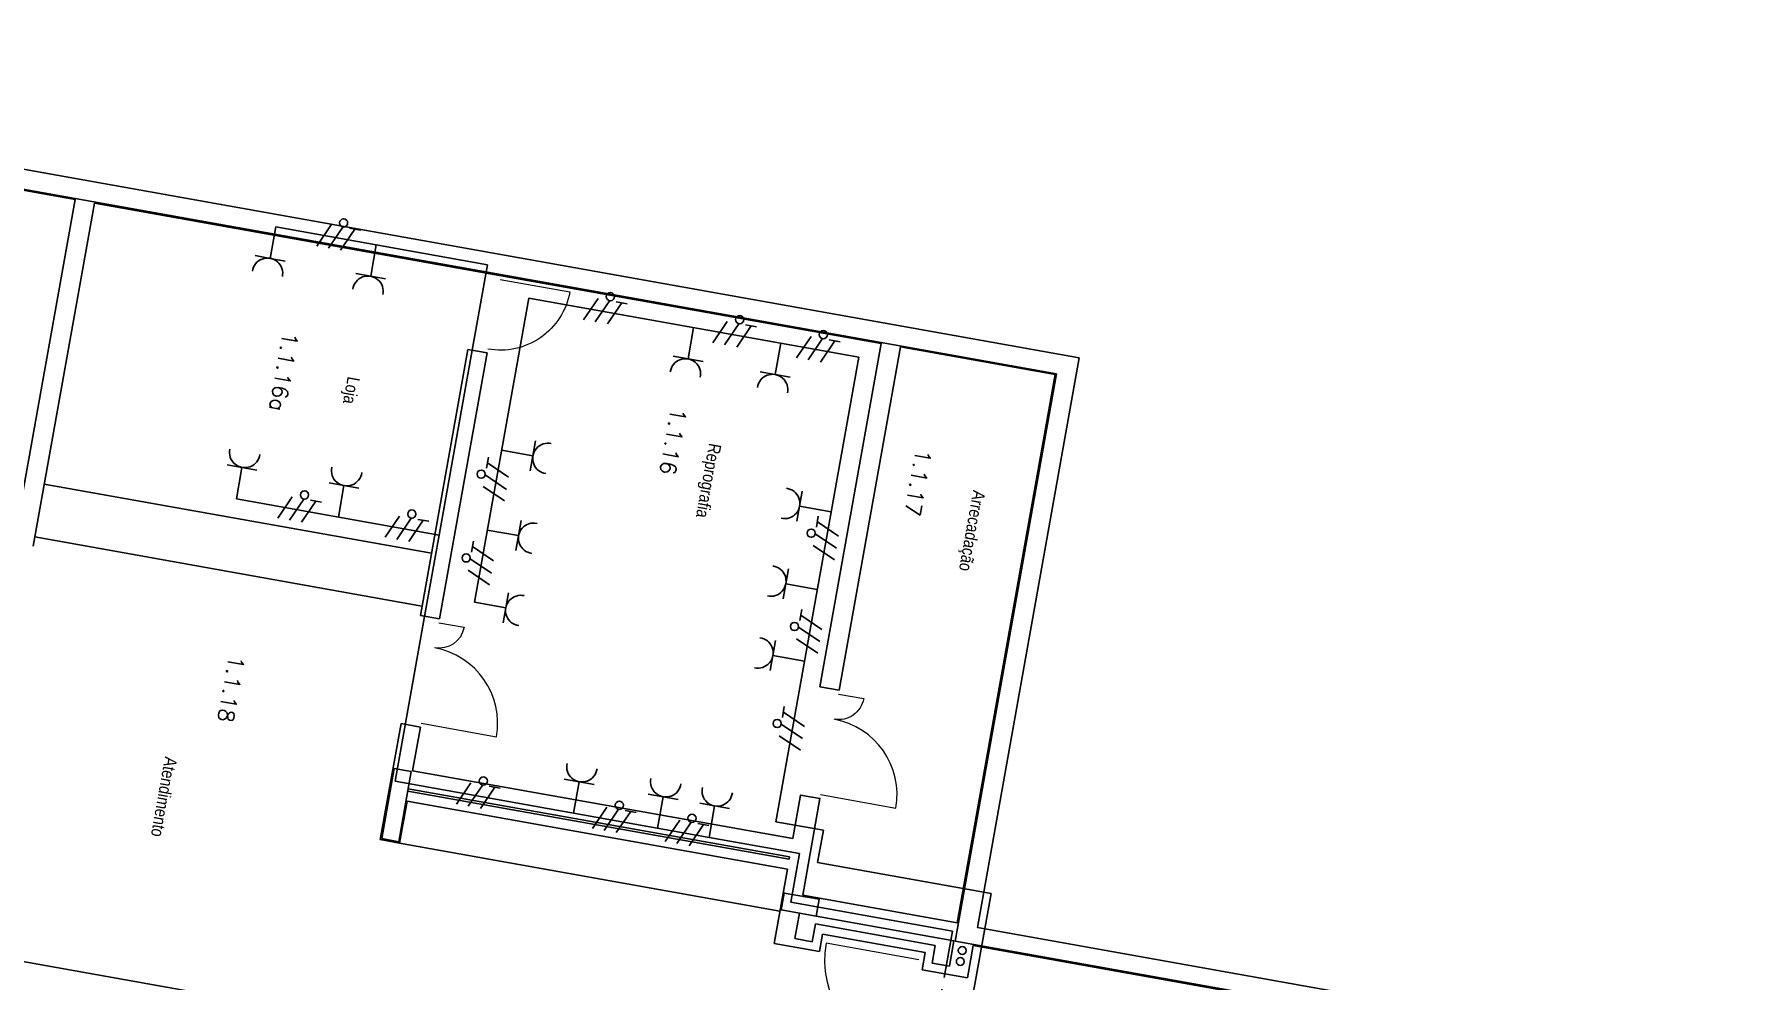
# Model space of a CAD drawing. Header units: millimetres. Extents: x -91023 to -90865, y -106382 to -106247.
# Drawn here: x -90886.87 to -90865.23, y -106294.47 to -106282.42 of the extents above; entities that cross this region are included whole.
import ezdxf

# ---------------------------------------------------------------- set-up
doc = ezdxf.new("R2010")
doc.units = ezdxf.units.MM
doc.header["$MEASUREMENT"] = 0
doc.linetypes.add('ACAD_ISO10W100', pattern=[18, 12, -3, 0, -3])
doc.layers.add('0-CIVIL', color=8, linetype='Continuous', lineweight=0)
doc.layers.add('LEGENDA', color=7, linetype='Continuous', lineweight=0)
for name, color, linetype in [('Desenho base', 7, 'Continuous'), ('Quadros', 90, 'Continuous'), ('Tomadas', 1, 'Continuous')]:
    doc.layers.add(name, color=color, linetype=linetype)
doc.styles.add('Legenda cotas', font='ARIALN.TTF', dxfattribs={"height": 0.16})
doc.styles.get("Standard").update_dxf_attribs({"font": 'simplex.shx'})

# ---------------------------------------------------------------- blocks, each defined once
blk = doc.blocks.new('Bloco Porta')
at = {"layer": '0-CIVIL'}
blk.add_lwpolyline([(0, 0), (1, 0)], dxfattribs=at)
blk.add_arc((0, 0), 1, 0, 90, dxfattribs=at)
blk = doc.blocks.new('porta1')
at = {"layer": '0-CIVIL', "color": 8}
blk.add_lwpolyline([(120700.549, -71551.56), (120700.549, -71550.36)], dxfattribs=at)
blk.add_arc((120700.549, -71551.56), 1.2, 90, 180, dxfattribs=at)

msp = doc.modelspace()

# ---------------------------------------------------------------- linework, layer by layer
at = {"layer": 'Desenho base'}
for p, q in [((-90873.559, -106286.547), (-90896.649, -106282.423)), ((-90889.315, -106283.987), (-90873.849, -106286.749)), ((-90886.349, -106284.532), (-90889.302, -106284.004)), ((-90886.349, -106284.532), (-90887.13, -106288.903)), ((-90886.103, -106284.576), (-90886.884, -106288.947)), ((-90881.134, -106285.463), (-90886.103, -106284.576)), ((-90876.082, -106286.365), (-90881.134, -106285.463)), ((-90876.082, -106286.365), (-90876.862, -106290.737)), ((-90881.347, -106286.441), (-90881.952, -106289.828)), ((-90881.101, -106286.485), (-90881.706, -106289.872)), ((-90881.101, -106286.485), (-90881.347, -106286.441)), ((-90873.867, -106286.761), (-90875.836, -106286.409)), ((-90873.559, -106286.547), (-90874.855, -106293.802)), ((-90875.14, -106293.975), (-90873.849, -106286.749)), ((-90875.113, -106293.741), (-90873.867, -106286.761)), ((-90876.257, -106287.35), (-90876.257, -106287.35)), ((-90881.952, -106289.828), (-90881.706, -106289.872)), ((-90876.862, -106290.737), (-90876.616, -106290.781)), ((-90881.952, -106291.25), (-90882.198, -106291.206)), ((-90882.444, -106292.67), (-90882.285, -106291.779)), ((-90882.285, -106291.779), (-90882.069, -106291.817)), ((-90882.228, -106292.709), (-90882.069, -106291.817)), ((-90882.051, -106291.805), (-90877.208, -106292.67)), ((-90882.121, -106292.194), (-90877.277, -106293.059)), ((-90882.112, -106292.064), (-90877.254, -106292.931)), ((-90882.107, -106292.034), (-90877.249, -106292.902)), ((-90882.216, -106292.727), (-90882.462, -106292.683)), ((-90882.228, -106292.709), (-90882.444, -106292.67)), ((-90882.216, -106292.727), (-90877.372, -106293.592)), ((-90876.962, -106292.714), (-90877.082, -106293.389)), ((-90877.277, -106293.059), (-90877.446, -106294.005)), ((-90877.249, -106292.902), (-90877.254, -106292.931)), ((-90877.082, -106293.389), (-90875.113, -106293.741)), ((-90877.124, -106293.621), (-90877.181, -106293.944)), ((-90875.155, -106293.972), (-90877.124, -106293.621)), ((-90877.181, -106293.944), (-90876.96, -106293.984)), ((-90876.919, -106293.757), (-90876.96, -106293.984)), ((-90876.919, -106293.757), (-90875.394, -106294.03)), ((-90876.83, -106293.885), (-90876.87, -106294.108)), ((-90876.83, -106293.885), (-90875.521, -106294.119)), ((-90874.855, -106293.802), (-90865.232, -106295.521)), ((-90877.446, -106294.005), (-90876.87, -106294.108)), ((-90875.521, -106294.119), (-90875.561, -106294.342)), ((-90875.394, -106294.03), (-90875.434, -106294.256)), ((-90875.155, -106293.972), (-90875.212, -106294.296)), ((-90866.708, -106295.481), (-90875.14, -106293.975)), ((-90874.985, -106294.445), (-90874.911, -106294.031)), ((-90874.911, -106294.031), (-90866.997, -106295.445)), ((-90875.561, -106294.342), (-90874.985, -106294.445)), ((-90874.985, -106294.445), (-90875.561, -106294.342)), ((-90875.212, -106294.296), (-90875.434, -106294.256))]:
    msp.add_line(p, q, dxfattribs=at)
for points in [[(-90876.616, -106290.781), (-90875.836, -106286.409)], [(-90886.742, -106288.154), (-90881.81, -106289.035)], [(-90886.863, -106288.828), (-90881.931, -106289.709)], [(-90882.462, -106292.683), (-90882.198, -106291.206)], [(-90882.051, -106291.805), (-90881.952, -106291.25)], [(-90882.216, -106292.727), (-90882.121, -106292.194), (-90882.121, -106292.194)], [(-90876.962, -106292.714), (-90876.862, -106292.159), (-90877.109, -106292.115), (-90877.208, -106292.67)]]:
    msp.add_lwpolyline(points, dxfattribs=at)
msp.add_lwpolyline([(-90876.912, -106293.659), (-90876.873, -106293.442), (-90877.316, -106293.363), (-90877.355, -106293.579)], close=True, dxfattribs=at)
for centre in [(-90875.05, -106294.095), (-90875.075, -106294.235)]:
    msp.add_circle(centre, 0.05, dxfattribs=at)
at = {"layer": 'Quadros'}
msp.add_line((-90878.125, -106295.821), (-90900.254, -106291.869), dxfattribs=at)
at = {"layer": 'Tomadas', "linetype": 'ByBlock'}
for p, q in [((-90883.088, -106284.854), (-90883.271, -106285.124)), ((-90882.94, -106284.881), (-90883.123, -106285.151)), ((-90882.785, -106284.908), (-90882.969, -106285.178)), ((-90882.855, -106284.896), (-90882.716, -106284.921)), ((-90879.689, -106285.792), (-90879.872, -106286.062)), ((-90879.54, -106285.819), (-90879.724, -106286.089)), ((-90879.386, -106285.846), (-90879.57, -106286.116)), ((-90879.456, -106285.834), (-90879.316, -106285.859)), ((-90878.042, -106286.086), (-90878.226, -106286.356)), ((-90877.894, -106286.113), (-90878.077, -106286.383)), ((-90877.74, -106286.14), (-90877.923, -106286.411)), ((-90877.81, -106286.128), (-90877.67, -106286.153)), ((-90876.976, -106286.277), (-90877.16, -106286.547)), ((-90876.828, -106286.303), (-90877.011, -106286.573)), ((-90876.674, -106286.331), (-90876.857, -106286.601)), ((-90876.743, -106286.318), (-90876.604, -106286.343)), ((-90881.293, -106286.45), (-90881.713, -106288.804)), ((-90881.111, -106287.954), (-90881.086, -106287.814)), ((-90881.098, -106287.884), (-90880.828, -106288.067)), ((-90881.126, -106288.038), (-90880.856, -106288.222)), ((-90883.585, -106288.318), (-90883.768, -106288.588)), ((-90881.152, -106288.187), (-90880.882, -106288.37)), ((-90883.436, -106288.345), (-90883.619, -106288.615)), ((-90883.282, -106288.372), (-90883.465, -106288.642)), ((-90883.352, -106288.36), (-90883.212, -106288.385)), ((-90882.217, -106288.562), (-90882.401, -106288.832)), ((-90882.069, -106288.589), (-90882.252, -106288.859)), ((-90881.915, -106288.616), (-90882.098, -106288.886)), ((-90881.985, -106288.604), (-90881.845, -106288.629)), ((-90876.908, -106288.705), (-90876.883, -106288.565)), ((-90876.895, -106288.635), (-90876.625, -106288.818)), ((-90881.301, -106289.02), (-90881.276, -106288.881)), ((-90881.289, -106288.95), (-90881.019, -106289.134)), ((-90876.949, -106288.937), (-90876.679, -106289.121)), ((-90876.923, -106288.789), (-90876.653, -106288.972)), ((-90881.316, -106289.105), (-90881.046, -106289.288)), ((-90881.343, -106289.253), (-90881.073, -106289.436)), ((-90877.12, -106289.892), (-90877.095, -106289.753)), ((-90877.107, -106289.823), (-90876.837, -106290.006)), ((-90877.135, -106289.977), (-90876.865, -106290.16)), ((-90877.161, -106290.125), (-90876.891, -106290.309)), ((-90877.341, -106291.129), (-90877.316, -106290.989)), ((-90877.328, -106291.059), (-90877.058, -106291.242)), ((-90877.356, -106291.213), (-90877.086, -106291.397)), ((-90877.382, -106291.362), (-90877.112, -106291.545)), ((-90878.275, -106292.654), (-90882.273, -106291.94)), ((-90881.307, -106291.961), (-90881.49, -106292.231)), ((-90881.158, -106291.987), (-90881.342, -106292.258)), ((-90881.074, -106292.003), (-90880.934, -106292.027)), ((-90881.004, -106292.015), (-90881.187, -106292.285)), ((-90879.575, -106292.27), (-90879.759, -106292.54)), ((-90879.427, -106292.297), (-90879.61, -106292.567)), ((-90879.273, -106292.324), (-90879.456, -106292.594)), ((-90879.343, -106292.312), (-90879.203, -106292.337)), ((-90878.649, -106292.436), (-90878.832, -106292.706)), ((-90878.501, -106292.462), (-90878.684, -106292.732)), ((-90878.347, -106292.49), (-90878.53, -106292.76)), ((-90878.416, -106292.477), (-90878.277, -106292.502)), ((-90878.275, -106292.654), (-90877.122, -106292.86)), ((-90877.233, -106293.48), (-90877.122, -106292.86)), ((-90875.176, -106293.848), (-90877.233, -106293.48))]:
    msp.add_line(p, q, dxfattribs=at)
at = {"layer": 'Tomadas'}
for p, q in [((-90883.865, -106285.28), (-90883.794, -106284.879)), ((-90883.794, -106284.879), (-90881.098, -106285.361)), ((-90884.056, -106285.245), (-90883.865, -106285.28)), ((-90883.865, -106285.28), (-90883.674, -106285.314)), ((-90882.584, -106285.508), (-90882.513, -106285.108)), ((-90882.775, -106285.474), (-90882.584, -106285.508)), ((-90882.584, -106285.508), (-90882.394, -106285.542)), ((-90880.572, -106285.786), (-90881.264, -106289.66)), ((-90876.369, -106286.537), (-90880.572, -106285.786)), ((-90878.542, -106286.561), (-90878.471, -106286.161)), ((-90877.432, -106286.76), (-90877.361, -106286.36)), ((-90878.733, -106286.527), (-90878.542, -106286.561)), ((-90878.542, -106286.561), (-90878.351, -106286.595)), ((-90877.426, -106292.455), (-90876.369, -106286.537)), ((-90877.623, -106286.726), (-90877.432, -106286.76)), ((-90877.432, -106286.76), (-90877.241, -106286.794)), ((-90880.518, -106287.794), (-90880.484, -106287.604)), ((-90880.518, -106287.794), (-90880.918, -106287.723)), ((-90880.552, -106287.985), (-90880.518, -106287.794)), ((-90884.224, -106287.943), (-90884.414, -106287.909)), ((-90884.224, -106287.943), (-90884.295, -106288.343)), ((-90884.033, -106287.977), (-90884.224, -106287.943)), ((-90882.925, -106288.175), (-90883.115, -106288.141)), ((-90882.925, -106288.175), (-90882.996, -106288.575)), ((-90882.734, -106288.209), (-90882.925, -106288.175)), ((-90877.087, -106288.245), (-90877.121, -106288.435)), ((-90884.295, -106288.343), (-90881.713, -106288.804)), ((-90877.121, -106288.435), (-90877.155, -106288.626)), ((-90877.121, -106288.435), (-90876.721, -106288.507)), ((-90880.7, -106288.811), (-90881.1, -106288.74)), ((-90880.7, -106288.811), (-90880.666, -106288.62)), ((-90880.734, -106289.002), (-90880.7, -106288.811)), ((-90877.263, -106289.233), (-90877.297, -106289.424)), ((-90880.864, -106289.731), (-90880.83, -106289.54)), ((-90877.297, -106289.424), (-90877.332, -106289.615)), ((-90877.297, -106289.424), (-90876.897, -106289.496)), ((-90880.864, -106289.731), (-90881.264, -106289.66)), ((-90880.898, -106289.922), (-90880.864, -106289.731)), ((-90877.427, -106290.148), (-90877.461, -106290.339)), ((-90877.461, -106290.339), (-90877.495, -106290.53)), ((-90877.461, -106290.339), (-90877.061, -106290.41)), ((-90879.928, -106291.946), (-90880.119, -106291.912)), ((-90879.928, -106291.946), (-90880, -106292.346)), ((-90879.737, -106291.98), (-90879.928, -106291.946)), ((-90878.86, -106292.137), (-90879.051, -106292.103)), ((-90878.86, -106292.137), (-90878.932, -106292.537)), ((-90878.67, -106292.171), (-90878.86, -106292.137)), ((-90878.204, -106292.254), (-90878.394, -106292.22)), ((-90878.204, -106292.254), (-90878.275, -106292.654)), ((-90878.013, -106292.288), (-90878.204, -106292.254)), ((-90876.819, -106292.563), (-90877.426, -106292.455)), ((-90876.893, -106292.974), (-90876.819, -106292.563)), ((-90874.683, -106293.369), (-90876.893, -106292.974)), ((-90875.251, -106296.553), (-90874.683, -106293.369))]:
    msp.add_line(p, q, dxfattribs=at)
at = {"layer": 'Tomadas', "linetype": 'ByBlock', "ltscale": 0.5}
for p, q in [((-90881.098, -106285.361), (-90881.293, -106286.45)), ((-90881.877, -106289.722), (-90882.273, -106291.94))]:
    msp.add_line(p, q, dxfattribs=at)
at = {"layer": 'Tomadas', "linetype": 'Continuous'}
msp.add_line((-90881.713, -106288.804), (-90881.877, -106289.722), dxfattribs=at)
at = {"layer": 'Tomadas', "linetype": 'ACAD_ISO10W100', "ltscale": 0.05}
msp.add_line((-90875.176, -106293.848), (-90875.646, -106296.479), dxfattribs=at)
at = {"layer": 'Tomadas', "linetype": 'ByBlock'}
for centre in [(-90882.93, -106284.829), (-90879.531, -106285.767), (-90877.885, -106286.061), (-90876.819, -106286.252), (-90881.177, -106288.029), (-90883.427, -106288.293), (-90882.06, -106288.537), (-90876.974, -106288.78), (-90881.368, -106289.095), (-90877.186, -106289.968), (-90877.407, -106291.204), (-90881.149, -106291.936), (-90879.418, -106292.245), (-90878.492, -106292.411)]:
    msp.add_circle(centre, 0.0522, dxfattribs=at)
at = {"layer": 'Tomadas'}
for centre, start, end in [((-90883.899, -106285.47), 347.1494, 172.5976), ((-90882.619, -106285.699), 347.1494, 172.5976), ((-90878.576, -106286.752), 347.1494, 172.5976), ((-90877.466, -106286.951), 347.1494, 172.5976), ((-90880.327, -106287.828), 77.1494, 262.5976), ((-90884.189, -106287.752), 167.1494, 352.5976), ((-90882.89, -106287.984), 167.1494, 352.5976), ((-90877.312, -106288.401), 257.1494, 82.5976), ((-90880.509, -106288.845), 77.1494, 262.5976), ((-90877.488, -106289.39), 257.1494, 82.5976), ((-90880.673, -106289.765), 77.1494, 262.5976), ((-90877.652, -106290.305), 257.1494, 82.5976), ((-90879.894, -106291.755), 167.1494, 352.5976), ((-90878.826, -106291.946), 167.1494, 352.5976), ((-90878.17, -106292.063), 167.1494, 352.5976)]:
    msp.add_arc(centre, 0.194, start, end, dxfattribs=at)

# ---------------------------------------------------------------- block references
at = {"layer": 'Desenho base'}
for p, xscale, yscale, zscale, rotation in [((-90880.934, -106285.55), -0.9000000000177505, 0.8999999999941792, 0.9000000000173185, 169.8735805052685), ((-90880.934, -106285.55), -0.9000000000177505, 0.8999999999941792, 0.9000000000173185, 169.8735805052685), ((-90881.715, -106289.921), -0.3249999999196271, 0.3249999998952262, 0.3249999999149366, 169.8734931043935), ((-90881.715, -106289.921), -0.3249999999196271, 0.3249999998952262, 0.3249999999149366, 169.8734931043935), ((-90881.943, -106291.201), 0.9750000000486906, 0.9750000000349246, 0.9750000000433527, 349.8734931452224), ((-90881.943, -106291.201), 0.9750000000486906, 0.9750000000349246, 0.9750000000433527, 349.8734931452224), ((-90876.625, -106290.83), -0.3249999999189874, 0.3249999998952262, 0.3249999999149366, 169.8734931050247), ((-90876.625, -106290.83), -0.3249999999189874, 0.3249999998952262, 0.3249999999149366, 169.8734931050247), ((-90876.854, -106292.11), 0.975000000048051, 0.9750000000058208, 0.9750000000433527, 349.8734931454329), ((-90876.854, -106292.11), 0.975000000048051, 0.9750000000058208, 0.9750000000433527, 349.8734931454329)]:
    msp.add_blockref('Bloco Porta', p, dxfattribs=dict(at, xscale=xscale, yscale=yscale, zscale=zscale, rotation=rotation))
at = {"layer": 'Desenho base', "rotation": 79.87349312529655}
msp.add_blockref('porta1', (-182534.362, -212534.131), dxfattribs=at)

# ---------------------------------------------------------------- texts
at = {"layer": 'Desenho base', "linetype": 'Continuous', "char_height": 0.2, "width": 1, "attachment_point": 5, "rotation": 259.8735}
for s, insert in [('1.1.16a', (-90883.691, -106286.726)), ('1.1.16', (-90878.733, -106287.612)), ('1.1.17', (-90875.615, -106288.137)), ('1.1.18', (-90884.363, -106290.765))]:
    msp.add_mtext(s, dxfattribs=dict(at, insert=insert))
at = {"layer": 'LEGENDA', "style": 'Legenda cotas'}
for s, p in [('Loja', (-90882.877, -106286.778)), ('Reprografia', (-90878.274, -106287.627)), ('Arrecadação', (-90874.91, -106288.226)), ('Atendimento', (-90885.204, -106291.619))]:
    msp.add_text(s, height=0.16, rotation=259.9056, dxfattribs=at).set_placement(p)

doc.saveas('drawing.dxf')
